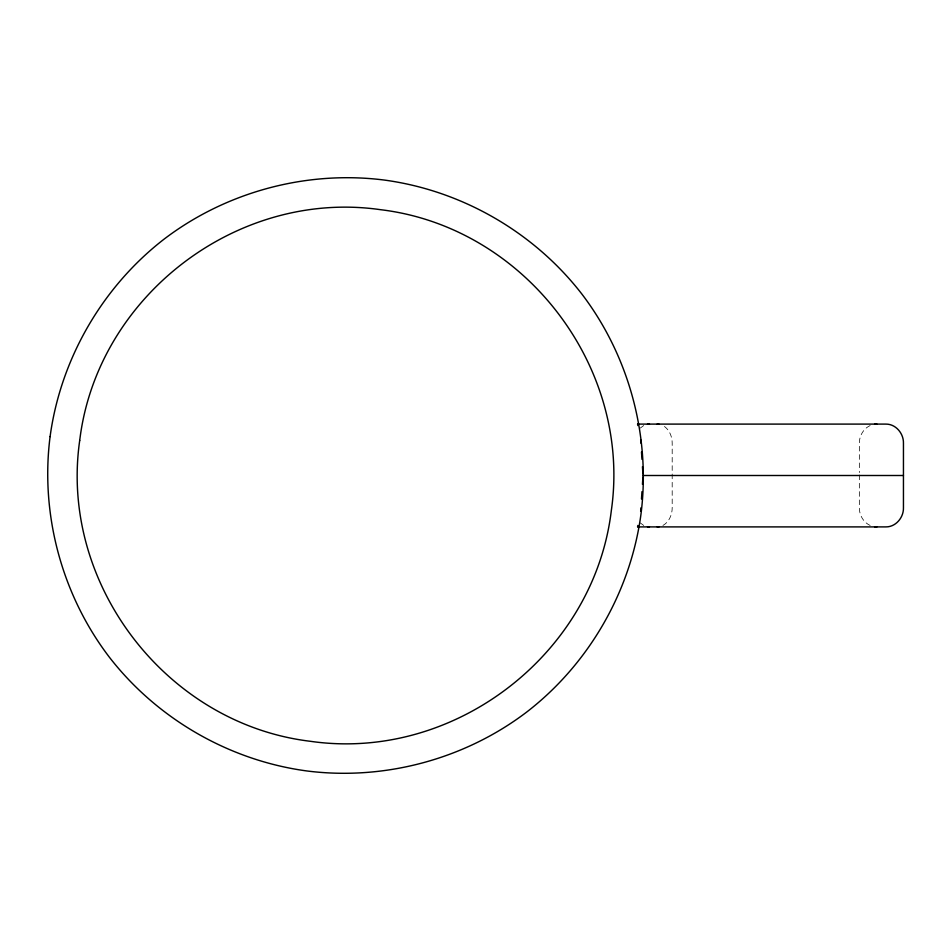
<?xml version="1.0" encoding="UTF-8"?>
<svg xmlns="http://www.w3.org/2000/svg" width="951" height="951" viewBox="0 0 951 951"><rect width="100%" height="100%" fill="white"/><g stroke="black" fill="none" stroke-linecap="round" stroke-linejoin="round"><path stroke-width="0.71" stroke-dasharray="4.75 3.57" d="M640.332 428.045L643.72 425.549M662.93 525.451C669.159 522.04 672.179 514.681 672.191 507.834L672.191 443.166C672.179 436.319 669.159 428.96 662.93 425.549M870.165 425.549C863.437 428.58 859.3 435.903 859.347 443.166L859.347 472.564M870.165 525.451C863.437 522.42 859.3 515.097 859.347 507.834L859.347 474.026M643.72 525.451L640.332 522.955"/><path stroke-width="1.43" d="M640.677 511.281L640.903 507.834M641.485 499.013L641.961 491.667M642.448 484.321L642.924 476.974M637.598 526.735L637.859 525.451M647.5 424.265L649.462 424.098M657.189 526.902L659.15 526.735M874.587 424.265L876.881 424.098M637.574 424.098L885.916 424.098C895.866 423.991 903.712 433.561 903.45 443.166L903.45 507.834C903.712 517.439 895.866 527.009 885.916 526.902L637.574 526.902M643.019 475.5L903.45 475.5M874.587 526.735L876.881 526.902M657.189 424.098L659.15 424.265M647.5 526.735L649.462 526.902M637.598 424.265L637.859 425.549M640.677 439.719L640.903 443.166M641.485 451.987L641.961 459.333M642.448 466.679L642.924 474.026M50.094 436.604C40.18 514.17 61.756 594.672 109.127 656.891C156.963 718.754 229.132 760.431 306.626 770.928C384.204 780.842 464.694 759.267 526.913 711.895C588.776 664.06 630.454 591.891 640.95 514.396C650.864 436.83 629.289 356.328 581.917 294.109C534.082 232.246 461.913 190.569 384.418 180.072C306.852 170.158 226.35 191.733 164.131 239.105C102.268 286.94 60.591 359.109 50.094 436.604M79.706 440.503C59.081 584.009 166.58 724.091 310.525 741.316C454.031 761.941 594.113 654.443 611.338 510.497C631.963 366.991 524.465 226.909 380.519 209.684C237.013 189.059 96.931 296.557 79.706 440.503"/></g></svg>
